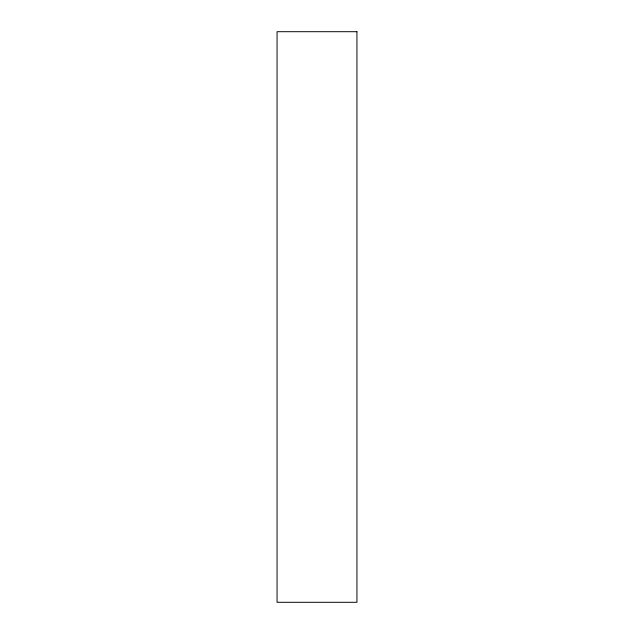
<?xml version="1.0" encoding="UTF-8"?>
<svg xmlns="http://www.w3.org/2000/svg" width="634" height="634" viewBox="0 0 634 634"><rect width="100%" height="100%" fill="white"/><g stroke="black" fill="none" stroke-linecap="round" stroke-linejoin="round"><path stroke-width="0.95" d="M356.942 31.7L277.058 31.7L277.058 602.3L356.942 602.3L356.942 31.7"/></g></svg>
